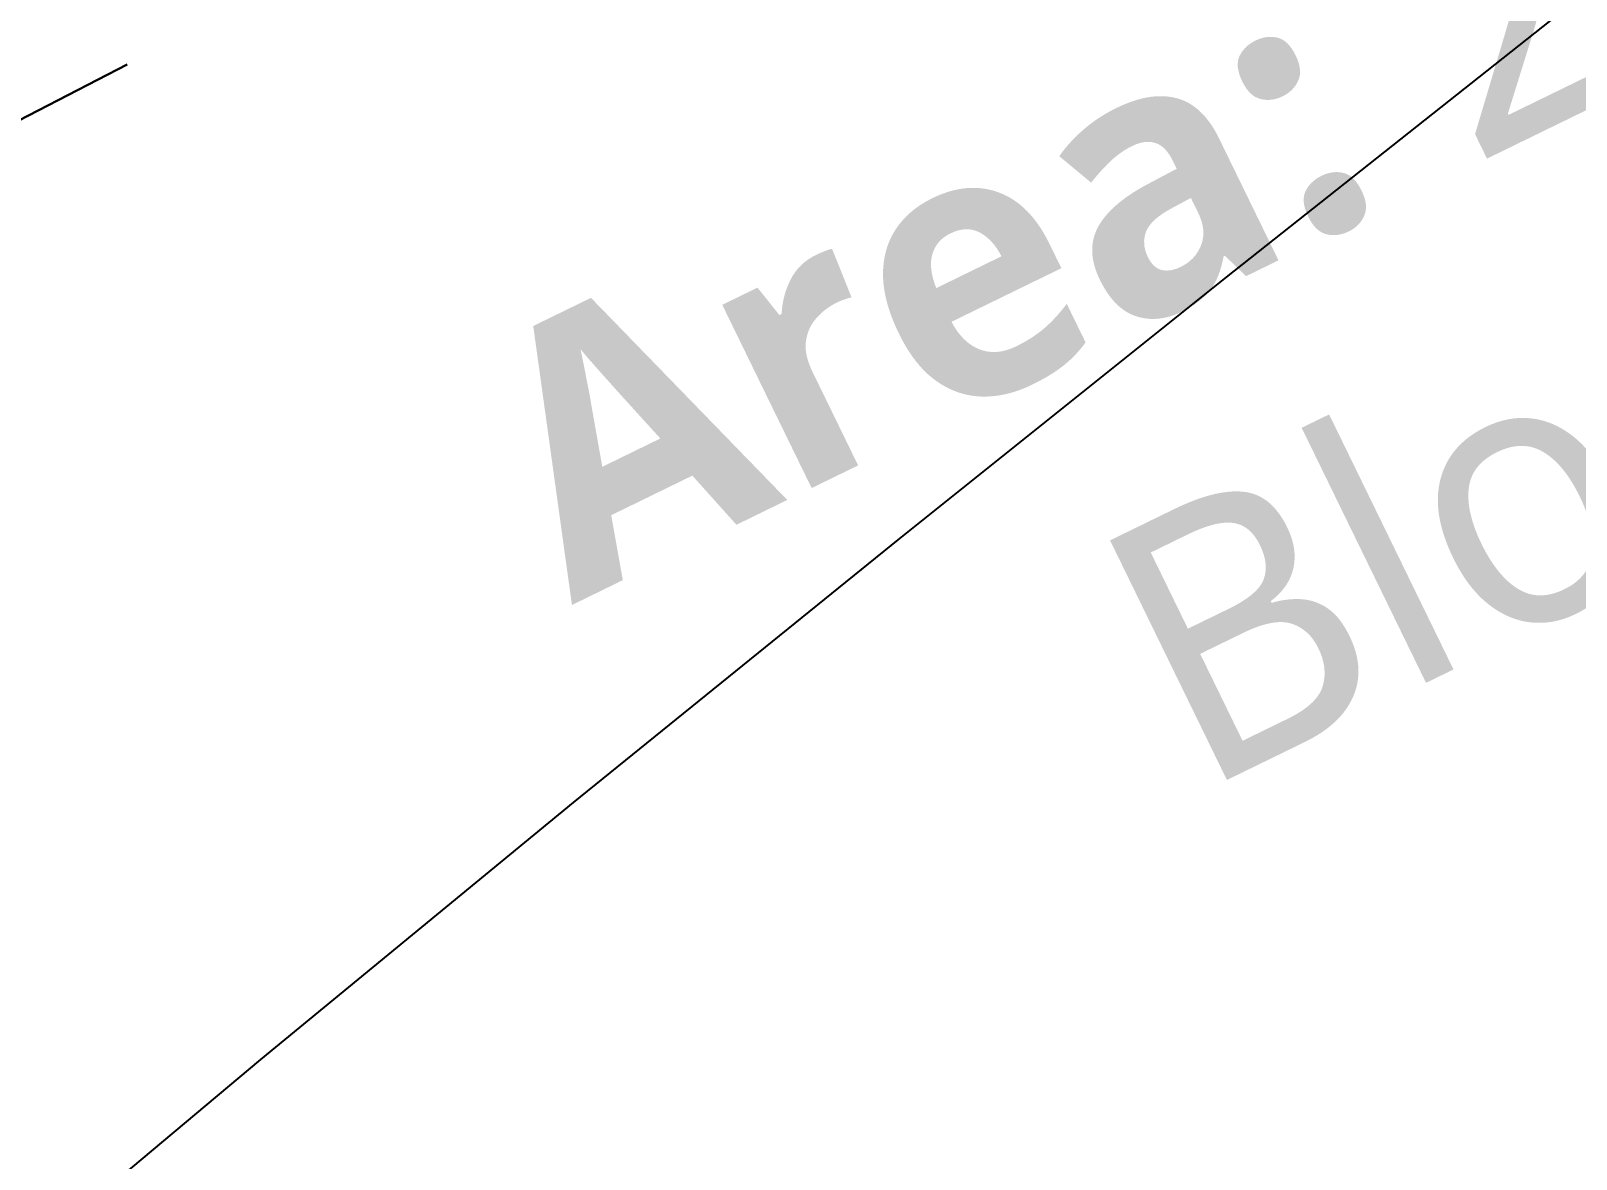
# Model space of a CAD drawing. Header units: millimetres. Extents: x 86 to 591881, y 99 to 1307229.
# Drawn here: x 590730.76 to 590736.56, y 1307050.52 to 1307054.75 of the extents above; entities that cross this region are included whole.
import ezdxf

# ---------------------------------------------------------------- set-up
doc = ezdxf.new("R2010")
doc.units = ezdxf.units.MM
for name, color, linetype in [('C-PROP-TEXT', 92, 'Continuous'), ('C-ROAD-SAMP-TEXT', 11, 'Continuous'), ('C-TOPO-MINR', 8, 'Continuous')]:
    doc.layers.add(name, color=color, linetype=linetype)
doc.styles.add('ST - ETIQUETAS', font='', dxfattribs={"height": 2.5})
doc.styles.get('ST - ETIQUETAS').set_extended_font_data('Roboto Thin')

msp = doc.modelspace()

# ---------------------------------------------------------------- linework, layer by layer
at = {"layer": 'C-ROAD-SAMP-TEXT', "color": 194, "linetype": 'Continuous', "lineweight": 30}
msp.add_line((590731.1228, 1307054.6236), (590730.6786, 1307054.3943), dxfattribs=at)
at = {"layer": 'C-TOPO-MINR', "color": 44, "linetype": 'Continuous', "lineweight": -3, "elevation": 457.25}
msp.add_lwpolyline([(590722.058, 1307042.3937), (590723.1582, 1307043.4043), (590724.3624, 1307044.504), (590725.6301, 1307045.6538), (590726.9208, 1307046.8146), (590728.1938, 1307047.9471), (590729.4085, 1307049.0123), (590730.5245, 1307049.971), (590731.6242, 1307050.8919), (590732.7975, 1307051.8556), (590734.0151, 1307052.8407), (590735.2474, 1307053.8261), (590736.4651, 1307054.7904)], dxfattribs=at)

# ---------------------------------------------------------------- texts
at = {"layer": 'C-PROP-TEXT', "color": 92, "linetype": 'Continuous', "lineweight": -3, "insert": (590736.7767, 1307055.653), "char_height": 1, "attachment_point": 2, "rotation": 26, "style": 'ST - ETIQUETAS'}
msp.add_mtext('{\\fRoboto Thin|b1|i0|c0|p2;\\C18;\\c0;Area:\\C0; \\fRoboto Thin|b0|i0|c0|p2;\\C178;\\c4980736;200.00 m²\\PBloque - B}', dxfattribs=at)

doc.saveas('drawing.dxf')
